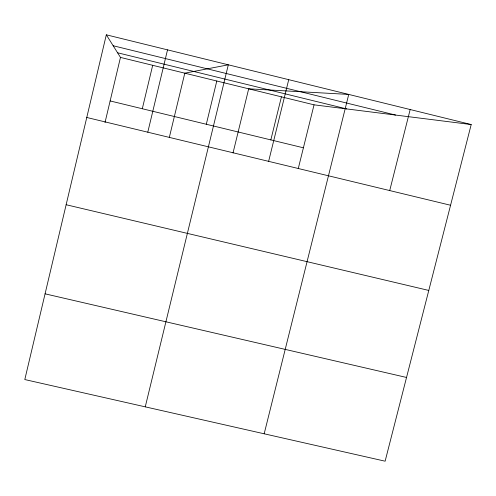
<?xml version="1.0" encoding="UTF-8"?>
<svg xmlns="http://www.w3.org/2000/svg" width="496" height="496" viewBox="0 0 496 496"><rect width="100%" height="100%" fill="white"/><g stroke="black" fill="none" stroke-linecap="round" stroke-linejoin="round"><path stroke-width="0.74" d="M106.318 34.807L24.8 379.558L385.125 461.193L471.2 124.546L106.318 34.807L120.472 57.418L314.049 104.83L471.2 124.546M105.016 122.512L120.472 57.418M142.302 108.742L152.687 65.311M147.783 132.196L167.518 49.86M169.285 137.59L184.797 73.172L228.315 64.809L145.254 406.85M206.305 124.26L216.795 81.009M233.021 152.966L248.682 88.821L348.744 94.426L264.176 433.789M270.835 139.903L281.424 96.838M268.627 161.355L288.728 79.67M298.232 168.702L314.049 104.83M389.72 190.569L410.173 109.535M45.068 293.83L406.534 377.462M66.135 204.73L428.786 290.439M86.769 117.478L450.566 205.251M110.137 100.942L303.409 147.802M117.558 52.768L346.623 108.915M113.162 45.744L395.572 115.053"/></g></svg>
